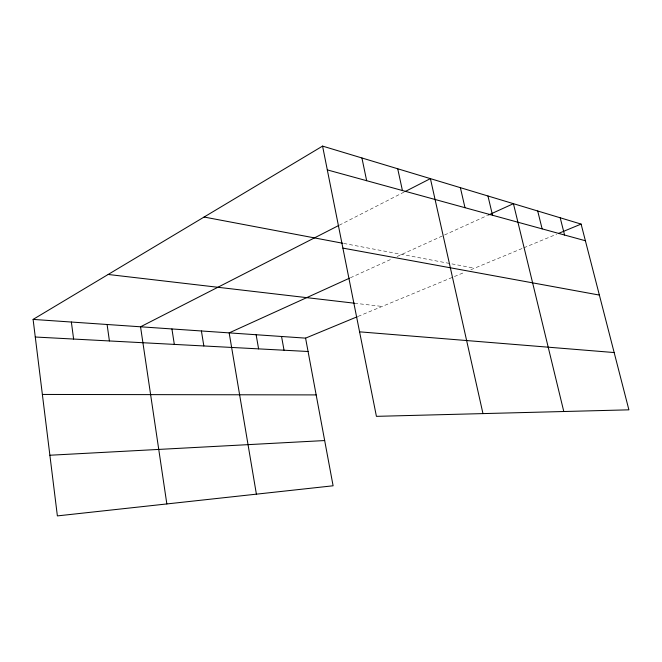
<?xml version="1.0" encoding="UTF-8"?>
<svg xmlns="http://www.w3.org/2000/svg" width="662" height="662" viewBox="0 0 662 662"><rect width="100%" height="100%" fill="white"/><g stroke="black" fill="none" stroke-linecap="round" stroke-linejoin="round"><path stroke-width="0.5" stroke-dasharray="3.31 2.48" d="M339.275 225.212L404.209 192.013M350.438 277.759L392.434 258.668M397.109 256.542L487.58 215.415M358.101 316.395L464.343 272.413M470.848 269.724L522.947 248.159M523.882 247.77L556.643 234.207M354.526 303.221L382.139 306.44M343.719 243.434L449.912 263.517M451.931 263.898L474.571 268.184"/><path stroke-width="0.99" d="M33.1 319.407L305.579 338.133L333.102 485.784L57.379 515.897L33.1 319.407L322.568 146.103L581.104 224.087L628.9 409.836L376.421 416.348L322.568 146.103M338.356 225.676L140.543 326.796L166.841 503.939M405.111 191.558L430.408 178.624L482.97 413.601M349.511 278.181L229.168 332.887L256.393 494.158M488.506 215.001L513.431 203.673L563.792 411.516M305.579 338.133L357.182 316.775M558.529 233.429L581.104 224.087M49.882 455.241L324.67 440.553M42.368 394.444L316.155 394.908M35.276 337.016L308.07 351.497M359.582 331.836L614.162 352.548M108.171 274.465L354.526 303.221M342.899 248.109L599.375 295.078M204.095 217.028L342.709 243.244M327.318 169.902L585.39 240.745M560.201 217.773L564.562 235.027M537.701 210.988L542.128 228.87M487.96 195.985L492.52 215.249M460.38 187.669L464.989 207.694M397.713 168.769L402.422 190.524M361.924 157.97L366.657 180.701M281.549 336.486L284.039 350.223M256.128 334.74L258.602 348.874M201.405 330.975L203.838 345.961M171.921 328.948L174.321 344.397M107.095 324.496L109.412 340.947M71.364 322.038L73.614 339.052"/></g></svg>
